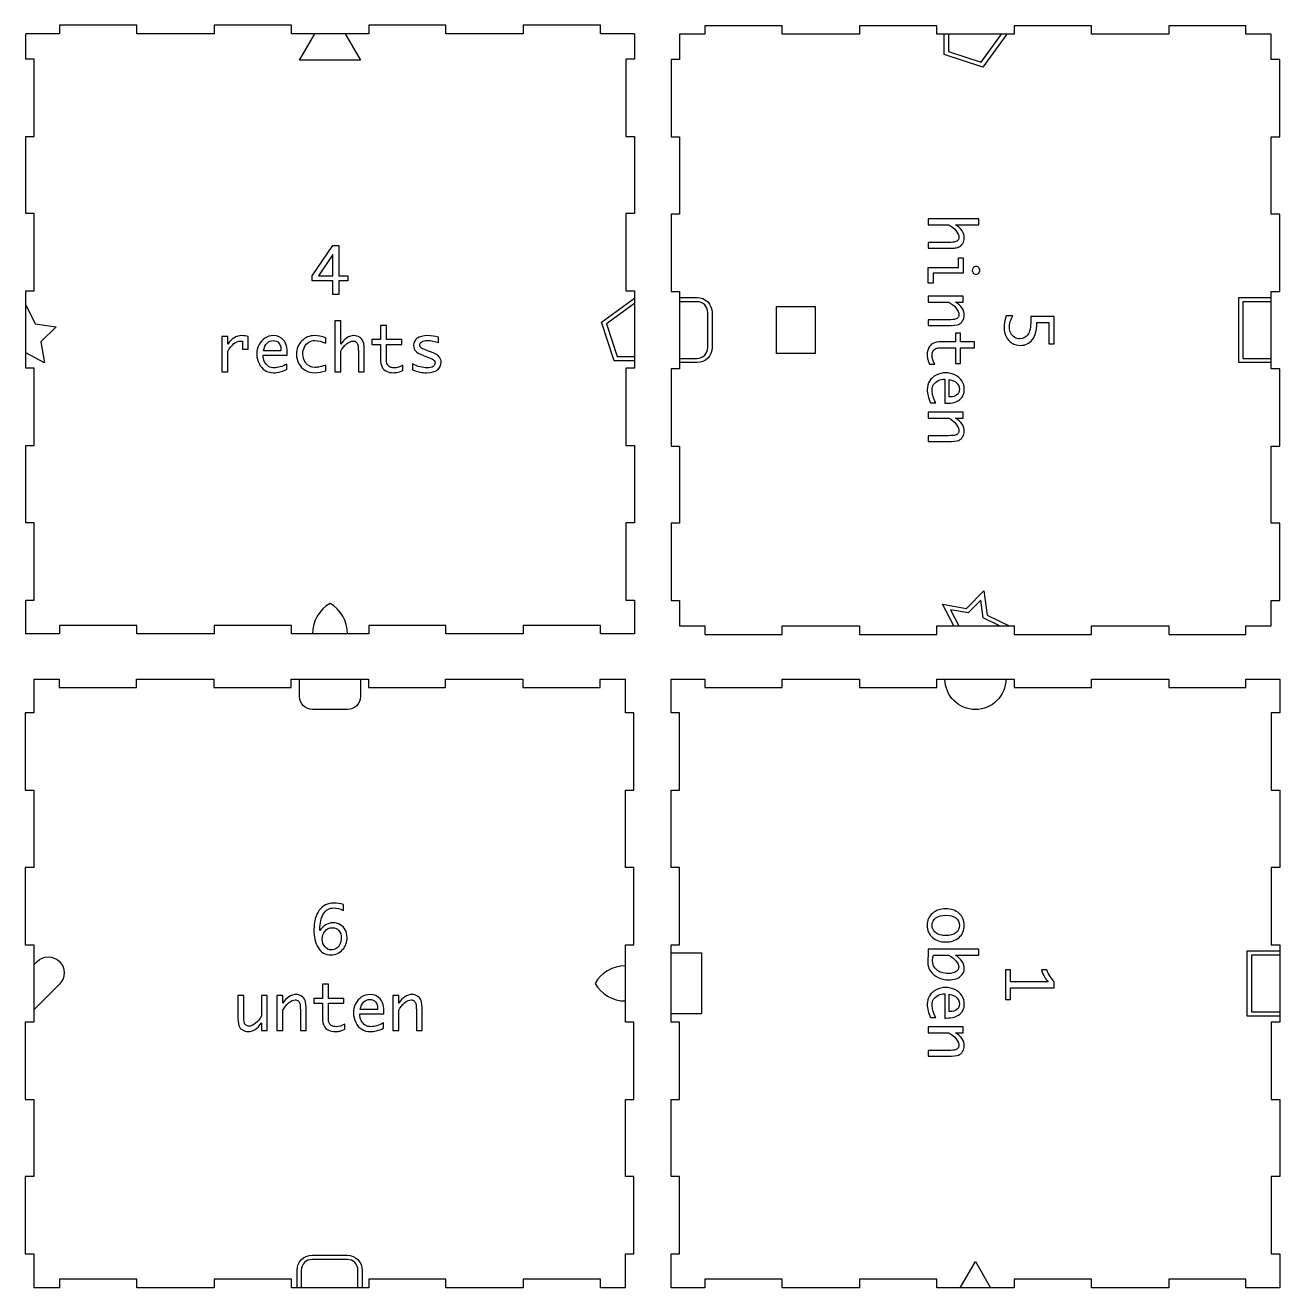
# Model space of a CAD drawing. Extents: x 1086 to 1928, y 87 to 717.
# Drawn here: x 1515.8 to 1928, y 302.1 to 716.9 of the extents above; entities that cross this region are included whole.
import ezdxf

# ---------------------------------------------------------------- set-up
doc = ezdxf.new("R2010")
doc.units = 0
doc.header["$MEASUREMENT"] = 0
doc.layers.add('EBENE_1', color=7, linetype='CONTINUOUS')

msp = doc.modelspace()

# ---------------------------------------------------------------- linework, layer by layer
at = {"layer": 'EBENE_1', "color": 5}
for points in [[(1715.95, 714.11), (1704.85, 714.11), (1704.85, 716.9), (1679.45, 716.9), (1679.45, 714.11), (1654.05, 714.11), (1654.05, 716.9), (1628.65, 716.9), (1628.65, 714.11), (1603.25, 714.11), (1603.25, 716.9), (1577.85, 716.9), (1577.85, 714.11), (1552.45, 714.11), (1552.45, 716.9), (1527.05, 716.9), (1527.05, 714.11), (1515.95, 714.11)], [(1515.95, 516.9), (1515.95, 528), (1518.74, 528), (1518.74, 553.4), (1515.95, 553.4), (1515.95, 578.8), (1518.74, 578.8), (1518.74, 604.2), (1515.95, 604.2), (1515.95, 629.6), (1518.74, 629.6), (1518.74, 655), (1515.95, 655), (1515.95, 680.4), (1518.74, 680.4), (1518.74, 705.8), (1515.95, 705.8), (1515.95, 714.11)], [(1715.95, 714.11), (1715.95, 705.8), (1713.16, 705.8), (1713.16, 680.4), (1715.95, 680.4), (1715.95, 655), (1713.16, 655), (1713.16, 629.6), (1715.95, 629.6), (1715.95, 604.2), (1713.16, 604.2), (1713.16, 578.8), (1715.95, 578.8), (1715.95, 553.4), (1713.16, 553.4), (1713.16, 528), (1715.95, 528), (1715.95, 516.9)], [(1730.79, 713.95), (1730.79, 705.64), (1728, 705.64), (1728, 680.24), (1730.79, 680.24), (1730.79, 654.84), (1728, 654.84), (1728, 629.44), (1730.79, 629.44), (1730.79, 604.04), (1728, 604.04), (1728, 578.64), (1730.79, 578.64), (1730.79, 553.24), (1728, 553.24), (1728, 527.84), (1730.79, 527.84), (1730.79, 519.54)], [(1925.2, 713.95), (1916.9, 713.95), (1916.9, 716.74), (1891.5, 716.74), (1891.5, 713.95), (1866.1, 713.95), (1866.1, 716.74), (1840.7, 716.74), (1840.7, 713.95), (1815.3, 713.95), (1815.3, 716.74), (1789.9, 716.74), (1789.9, 713.95), (1764.5, 713.95), (1764.5, 716.74), (1739.1, 716.74), (1739.1, 713.95), (1730.79, 713.95)], [(1925.2, 519.54), (1925.2, 527.84), (1928, 527.84), (1928, 553.24), (1925.2, 553.24), (1925.2, 578.64), (1928, 578.64), (1928, 604.04), (1925.2, 604.04), (1925.2, 629.44), (1928, 629.44), (1928, 654.84), (1925.2, 654.84), (1925.2, 680.24), (1928, 680.24), (1928, 705.64), (1925.2, 705.64), (1925.2, 713.95)], [(1762.7, 608.99), (1762.7, 624.49), (1775.4, 624.49), (1775.4, 608.99), (1762.7, 608.99)], [(1715.95, 516.9), (1704.85, 516.9), (1704.85, 519.7), (1679.45, 519.7), (1679.45, 516.9), (1654.05, 516.9), (1654.05, 519.7), (1628.65, 519.7), (1628.65, 516.9), (1603.25, 516.9), (1603.25, 519.7), (1577.85, 519.7), (1577.85, 516.9), (1552.45, 516.9), (1552.45, 519.7), (1527.05, 519.7), (1527.05, 516.9), (1515.95, 516.9)], [(1730.79, 519.54), (1739.1, 519.54), (1739.1, 516.74), (1764.5, 516.74), (1764.5, 519.54), (1789.9, 519.54), (1789.9, 516.74), (1815.3, 516.74), (1815.3, 519.54), (1840.7, 519.54), (1840.7, 516.74), (1866.1, 516.74), (1866.1, 519.54), (1891.5, 519.54), (1891.5, 516.74), (1916.9, 516.74), (1916.9, 519.54), (1925.2, 519.54)], [(1518.6, 502.06), (1518.6, 490.96), (1515.81, 490.96), (1515.81, 465.56), (1518.6, 465.56), (1518.6, 440.16), (1515.81, 440.16), (1515.81, 414.76), (1518.6, 414.76), (1518.6, 389.36), (1515.81, 389.36), (1515.81, 363.96), (1518.6, 363.96), (1518.6, 338.56), (1515.81, 338.56), (1515.81, 313.16), (1518.6, 313.16), (1518.6, 302.06)], [(1518.61, 502.06), (1526.94, 502.06), (1526.94, 499.26), (1552.34, 499.26), (1552.34, 502.06), (1577.74, 502.06), (1577.74, 499.26), (1603.14, 499.26), (1603.14, 502.06), (1628.54, 502.06), (1628.54, 499.26), (1653.94, 499.26), (1653.94, 502.06), (1679.34, 502.06), (1679.34, 499.26), (1704.74, 499.26), (1704.74, 502.06), (1713.02, 502.06)], [(1713.02, 302.06), (1713.02, 313.16), (1715.81, 313.16), (1715.81, 338.56), (1713.02, 338.56), (1713.02, 363.96), (1715.81, 363.96), (1715.81, 389.36), (1713.02, 389.36), (1713.02, 414.76), (1715.81, 414.76), (1715.81, 440.16), (1713.02, 440.16), (1713.02, 465.56), (1715.81, 465.56), (1715.81, 490.96), (1713.02, 490.96), (1713.02, 502.06)], [(1728, 302.06), (1728, 313.16), (1730.79, 313.16), (1730.79, 338.56), (1728, 338.56), (1728, 363.96), (1730.79, 363.96), (1730.79, 389.36), (1728, 389.36), (1728, 414.76), (1730.79, 414.76), (1730.79, 440.16), (1728, 440.16), (1728, 465.56), (1730.79, 465.56), (1730.79, 490.96), (1728, 490.96), (1728, 502.06)], [(1728, 502.04), (1739.1, 502.04), (1739.1, 499.25), (1764.5, 499.25), (1764.5, 502.04), (1789.9, 502.04), (1789.9, 499.25), (1815.3, 499.25), (1815.3, 502.04), (1840.7, 502.04), (1840.7, 499.25), (1866.1, 499.25), (1866.1, 502.04), (1891.5, 502.04), (1891.5, 499.25), (1916.9, 499.25), (1916.9, 502.04), (1928, 502.04)], [(1928, 502.06), (1928, 490.96), (1925.2, 490.96), (1925.2, 465.56), (1928, 465.56), (1928, 440.16), (1925.2, 440.16), (1925.2, 414.76), (1928, 414.76), (1928, 389.36), (1925.2, 389.36), (1925.2, 363.96), (1928, 363.96), (1928, 338.56), (1925.2, 338.56), (1925.2, 313.16), (1928, 313.16), (1928, 302.06)], [(1713.02, 302.06), (1704.85, 302.06), (1704.85, 304.85), (1679.45, 304.85), (1679.45, 302.06), (1654.05, 302.06), (1654.05, 304.85), (1628.65, 304.85), (1628.65, 302.06), (1603.25, 302.06), (1603.25, 304.85), (1577.85, 304.85), (1577.85, 302.06), (1552.45, 302.06), (1552.45, 304.85), (1527.05, 304.85), (1527.05, 302.06), (1518.6, 302.06)], [(1928, 302.06), (1916.9, 302.06), (1916.9, 304.85), (1891.5, 304.85), (1891.5, 302.06), (1866.1, 302.06), (1866.1, 304.85), (1840.7, 304.85), (1840.7, 302.06), (1815.3, 302.06), (1815.3, 304.85), (1789.9, 304.85), (1789.9, 302.06), (1764.5, 302.06), (1764.5, 304.85), (1739.1, 304.85), (1739.1, 302.06), (1728, 302.06)]]:
    msp.add_lwpolyline(points, dxfattribs=at)
at = {"layer": 'EBENE_1', "color": 1}
for points in [[(1620.95, 714.11), (1625.95, 705.45), (1605.95, 705.45), (1610.95, 714.11)], [(1838.3, 713.95), (1830.43, 703.12), (1817.7, 707.26), (1817.7, 713.95)], [(1819.11, 713.95), (1819.11, 708.28), (1829.89, 704.78), (1836.55, 713.95)], [(1715.95, 606.6), (1709.26, 606.6), (1705.12, 619.33), (1715.95, 627.2)], [(1925.2, 606.04), (1914.5, 606.04), (1914.5, 627.45), (1925.2, 627.45)], [(1515.95, 625.02), (1519.04, 618.75), (1525.95, 617.75), (1520.95, 612.88), (1522.13, 605.99), (1515.95, 609.24)], [(1715.95, 625.46), (1706.78, 618.79), (1710.28, 608.01), (1715.95, 608.01)], [(1925.2, 626.04), (1915.91, 626.04), (1915.91, 607.45), (1925.2, 607.45)], [(1820.94, 519.54), (1817.2, 526.65), (1825.12, 525.3), (1830.73, 531.05), (1831.89, 523.1), (1839.1, 519.54)], [(1835.91, 519.54), (1830.6, 522.16), (1829.75, 528.02), (1825.61, 523.78), (1819.78, 524.78), (1822.53, 519.54)], [(1728, 412.06), (1738, 412.06), (1738, 392.06), (1728, 392.06)], [(1928, 391.35), (1917.29, 391.35), (1917.29, 412.76), (1928, 412.76)], [(1928, 411.35), (1918.7, 411.35), (1918.7, 392.76), (1928, 392.76)], [(1823, 302.06), (1828, 310.72), (1833, 302.06)]]:
    msp.add_lwpolyline(points, dxfattribs=at)
at = {"layer": 'EBENE_1', "color": 3}
for points in [[(1616.92, 628.44), (1616.92, 632.93), (1610.09, 632.93), (1610.09, 634.53), (1616.92, 644.49), (1618.84, 644.49), (1618.84, 634.53), (1621.8, 634.53), (1621.8, 632.93), (1618.84, 632.93), (1618.84, 628.44), (1616.92, 628.44)], [(1616.92, 634.53), (1616.92, 641.57), (1612.14, 634.53), (1616.92, 634.53)], [(1812.49, 637.31), (1822.43, 637.31), (1822.43, 640.52), (1824.03, 640.52), (1824.03, 635.39), (1814.09, 635.39), (1814.09, 632.17), (1812.49, 632.17), (1812.49, 637.31)]]:
    msp.add_lwpolyline(points, dxfattribs=at)
for points, knots in [([(1812.49, 653.25), (1812.49, 653.25), (1829.17, 653.25), (1829.17, 653.25), (1829.17, 653.25), (1829.17, 651.33), (1829.17, 651.33), (1829.17, 651.33), (1821.51, 651.33), (1821.51, 651.33), (1822.4, 650.77), (1823.09, 650.11), (1823.6, 649.33), (1824.1, 648.55), (1824.35, 647.77), (1824.35, 647), (1824.35, 646.34), (1824.19, 645.74), (1823.85, 645.2), (1823.52, 644.66), (1823.11, 644.28), (1822.64, 644.07), (1822.27, 643.9), (1821.88, 643.78), (1821.47, 643.72), (1821.06, 643.66), (1820.22, 643.63), (1818.94, 643.63), (1818.94, 643.63), (1812.49, 643.63), (1812.49, 643.63), (1812.49, 643.63), (1812.49, 645.55), (1812.49, 645.55), (1812.49, 645.55), (1819.17, 645.55), (1819.17, 645.55), (1820.28, 645.55), (1821.02, 645.6), (1821.37, 645.71), (1821.73, 645.82), (1822.02, 646.01), (1822.24, 646.3), (1822.47, 646.58), (1822.59, 646.9), (1822.59, 647.23), (1822.59, 647.91), (1822.26, 648.63), (1821.62, 649.41), (1820.98, 650.18), (1820.18, 650.82), (1819.22, 651.33), (1819.22, 651.33), (1812.49, 651.33), (1812.49, 651.33), (1812.49, 651.33), (1812.49, 653.25), (1812.49, 653.25)], [0, 0, 0, 0, 1, 1, 1, 2, 2, 2, 3, 3, 3, 4, 4, 4, 5, 5, 5, 6, 6, 6, 7, 7, 7, 8, 8, 8, 9, 9, 9, 10, 10, 10, 11, 11, 11, 12, 12, 12, 13, 13, 13, 14, 14, 14, 15, 15, 15, 16, 16, 16, 17, 17, 17, 18, 18, 18, 19, 19, 19, 19]), ([(1828.2, 637.62), (1828.63, 637.62), (1828.96, 637.47), (1829.17, 637.18), (1829.38, 636.88), (1829.49, 636.61), (1829.49, 636.34), (1829.49, 636.08), (1829.38, 635.8), (1829.17, 635.5), (1828.96, 635.21), (1828.63, 635.06), (1828.2, 635.06), (1827.78, 635.06), (1827.46, 635.21), (1827.24, 635.5), (1827.03, 635.8), (1826.93, 636.08), (1826.93, 636.34), (1826.93, 636.61), (1827.03, 636.88), (1827.24, 637.18), (1827.46, 637.47), (1827.78, 637.62), (1828.2, 637.62)], [0, 0, 0, 0, 1, 1, 1, 2, 2, 2, 3, 3, 3, 4, 4, 4, 5, 5, 5, 6, 6, 6, 7, 7, 7, 8, 8, 8, 8]), ([(1812.49, 627.84), (1812.49, 627.84), (1824.03, 627.84), (1824.03, 627.84), (1824.03, 627.84), (1824.03, 625.92), (1824.03, 625.92), (1824.03, 625.92), (1821.51, 625.92), (1821.51, 625.92), (1822.4, 625.37), (1823.09, 624.71), (1823.6, 623.93), (1824.1, 623.15), (1824.35, 622.37), (1824.35, 621.59), (1824.35, 620.91), (1824.17, 620.29), (1823.81, 619.73), (1823.45, 619.17), (1822.97, 618.78), (1822.39, 618.56), (1821.8, 618.33), (1820.65, 618.22), (1818.94, 618.22), (1818.94, 618.22), (1812.49, 618.22), (1812.49, 618.22), (1812.49, 618.22), (1812.49, 620.14), (1812.49, 620.14), (1812.49, 620.14), (1819.17, 620.14), (1819.17, 620.14), (1820.28, 620.14), (1821.02, 620.2), (1821.37, 620.3), (1821.73, 620.41), (1822.02, 620.61), (1822.24, 620.89), (1822.47, 621.18), (1822.59, 621.49), (1822.59, 621.83), (1822.59, 622.5), (1822.26, 623.23), (1821.62, 624), (1820.98, 624.78), (1820.18, 625.42), (1819.22, 625.92), (1819.22, 625.92), (1812.49, 625.92), (1812.49, 625.92), (1812.49, 625.92), (1812.49, 627.84), (1812.49, 627.84)], [0, 0, 0, 0, 1, 1, 1, 2, 2, 2, 3, 3, 3, 4, 4, 4, 5, 5, 5, 6, 6, 6, 7, 7, 7, 8, 8, 8, 9, 9, 9, 10, 10, 10, 11, 11, 11, 12, 12, 12, 13, 13, 13, 14, 14, 14, 15, 15, 15, 16, 16, 16, 17, 17, 17, 18, 18, 18, 18]), ([(1617.55, 603.04), (1617.55, 603.04), (1617.55, 619.73), (1617.55, 619.73), (1617.55, 619.73), (1619.47, 619.73), (1619.47, 619.73), (1619.47, 619.73), (1619.47, 612.07), (1619.47, 612.07), (1620.03, 612.96), (1620.69, 613.65), (1621.47, 614.16), (1622.25, 614.66), (1623.03, 614.91), (1623.8, 614.91), (1624.46, 614.91), (1625.06, 614.74), (1625.6, 614.41), (1626.14, 614.07), (1626.52, 613.67), (1626.73, 613.19), (1626.9, 612.83), (1627.02, 612.44), (1627.08, 612.03), (1627.14, 611.62), (1627.17, 610.78), (1627.17, 609.49), (1627.17, 609.49), (1627.17, 603.04), (1627.17, 603.04), (1627.17, 603.04), (1625.25, 603.04), (1625.25, 603.04), (1625.25, 603.04), (1625.25, 609.73), (1625.25, 609.73), (1625.25, 610.84), (1625.2, 611.57), (1625.09, 611.93), (1624.98, 612.28), (1624.79, 612.57), (1624.5, 612.8), (1624.22, 613.03), (1623.9, 613.14), (1623.57, 613.14), (1622.89, 613.14), (1622.17, 612.82), (1621.39, 612.18), (1620.62, 611.54), (1619.98, 610.74), (1619.47, 609.77), (1619.47, 609.77), (1619.47, 603.04), (1619.47, 603.04), (1619.47, 603.04), (1617.55, 603.04), (1617.55, 603.04)], [0, 0, 0, 0, 1, 1, 1, 2, 2, 2, 3, 3, 3, 4, 4, 4, 5, 5, 5, 6, 6, 6, 7, 7, 7, 8, 8, 8, 9, 9, 9, 10, 10, 10, 11, 11, 11, 12, 12, 12, 13, 13, 13, 14, 14, 14, 15, 15, 15, 16, 16, 16, 17, 17, 17, 18, 18, 18, 19, 19, 19, 19]), ([(1639.91, 603.51), (1639, 603.13), (1638.35, 602.91), (1637.94, 602.83), (1637.54, 602.76), (1637.14, 602.72), (1636.77, 602.72), (1635.96, 602.72), (1635.22, 602.88), (1634.55, 603.19), (1633.89, 603.5), (1633.38, 603.96), (1633.04, 604.56), (1632.7, 605.17), (1632.53, 606.11), (1632.53, 607.38), (1632.53, 607.38), (1632.53, 612.03), (1632.53, 612.03), (1632.53, 612.03), (1629.64, 612.03), (1629.64, 612.03), (1629.64, 612.03), (1629.64, 613.63), (1629.64, 613.63), (1629.64, 613.63), (1632.53, 613.63), (1632.53, 613.63), (1632.53, 613.63), (1632.53, 618.28), (1632.53, 618.28), (1632.53, 618.28), (1634.45, 618.28), (1634.45, 618.28), (1634.45, 618.28), (1634.45, 613.63), (1634.45, 613.63), (1634.45, 613.63), (1639.59, 613.63), (1639.59, 613.63), (1639.59, 613.63), (1639.59, 612.03), (1639.59, 612.03), (1639.59, 612.03), (1634.45, 612.03), (1634.45, 612.03), (1634.45, 612.03), (1634.45, 607.41), (1634.45, 607.41), (1634.45, 606.48), (1634.56, 605.82), (1634.78, 605.44), (1635, 605.06), (1635.3, 604.77), (1635.66, 604.6), (1636.03, 604.42), (1636.47, 604.33), (1636.97, 604.33), (1637.9, 604.33), (1638.88, 604.62), (1639.91, 605.2), (1639.91, 605.2), (1639.91, 603.51), (1639.91, 603.51)], [0, 0, 0, 0, 1, 1, 1, 2, 2, 2, 3, 3, 3, 4, 4, 4, 5, 5, 5, 6, 6, 6, 7, 7, 7, 8, 8, 8, 9, 9, 9, 10, 10, 10, 11, 11, 11, 12, 12, 12, 13, 13, 13, 14, 14, 14, 15, 15, 15, 16, 16, 16, 17, 17, 17, 18, 18, 18, 19, 19, 19, 20, 20, 20, 21, 21, 21, 21]), ([(1846.22, 621.15), (1846.22, 621.15), (1853.93, 621.15), (1853.93, 621.15), (1853.93, 621.15), (1853.93, 612.17), (1853.93, 612.17), (1853.93, 612.17), (1852.08, 612.17), (1852.08, 612.17), (1852.08, 612.17), (1852.08, 619.23), (1852.08, 619.23), (1852.08, 619.23), (1848.15, 619.23), (1848.15, 619.23), (1848.15, 619.23), (1848.15, 618.9), (1848.15, 618.9), (1848.15, 616.59), (1847.67, 614.81), (1846.7, 613.57), (1845.74, 612.32), (1844.44, 611.7), (1842.81, 611.7), (1841.77, 611.7), (1840.85, 611.95), (1840.03, 612.45), (1839.21, 612.95), (1838.56, 613.66), (1838.1, 614.58), (1837.63, 615.5), (1837.4, 616.47), (1837.4, 617.5), (1837.4, 618.54), (1837.65, 619.86), (1838.16, 621.47), (1838.16, 621.47), (1840.25, 621.47), (1840.25, 621.47), (1839.94, 620.89), (1839.68, 620.23), (1839.47, 619.51), (1839.27, 618.79), (1839.17, 618.12), (1839.17, 617.5), (1839.17, 616.89), (1839.32, 616.29), (1839.61, 615.71), (1839.91, 615.12), (1840.34, 614.66), (1840.91, 614.34), (1841.48, 614.02), (1842.06, 613.86), (1842.65, 613.86), (1843.64, 613.86), (1844.49, 614.3), (1845.18, 615.18), (1845.87, 616.07), (1846.22, 617.64), (1846.22, 619.9), (1846.22, 619.9), (1846.22, 621.15), (1846.22, 621.15)], [0, 0, 0, 0, 1, 1, 1, 2, 2, 2, 3, 3, 3, 4, 4, 4, 5, 5, 5, 6, 6, 6, 7, 7, 7, 8, 8, 8, 9, 9, 9, 10, 10, 10, 11, 11, 11, 12, 12, 12, 13, 13, 13, 14, 14, 14, 15, 15, 15, 16, 16, 16, 17, 17, 17, 18, 18, 18, 19, 19, 19, 20, 20, 20, 21, 21, 21, 21]), ([(1580.43, 603.04), (1580.43, 603.04), (1580.43, 614.59), (1580.43, 614.59), (1580.43, 614.59), (1582.35, 614.59), (1582.35, 614.59), (1582.35, 614.59), (1582.35, 612.07), (1582.35, 612.07), (1582.95, 613.02), (1583.64, 613.73), (1584.41, 614.2), (1585.19, 614.67), (1586.05, 614.91), (1587, 614.91), (1587.7, 614.91), (1588.39, 614.8), (1589.09, 614.59), (1589.09, 614.59), (1589.09, 610.42), (1589.09, 610.42), (1589.09, 610.42), (1587.24, 610.42), (1587.24, 610.42), (1587.24, 610.42), (1587.24, 613.06), (1587.24, 613.06), (1586.91, 613.11), (1586.66, 613.14), (1586.47, 613.14), (1585.76, 613.14), (1585.05, 612.86), (1584.37, 612.29), (1583.68, 611.73), (1583, 610.88), (1582.35, 609.75), (1582.35, 609.75), (1582.35, 603.04), (1582.35, 603.04), (1582.35, 603.04), (1580.43, 603.04), (1580.43, 603.04)], [0, 0, 0, 0, 1, 1, 1, 2, 2, 2, 3, 3, 3, 4, 4, 4, 5, 5, 5, 6, 6, 6, 7, 7, 7, 8, 8, 8, 9, 9, 9, 10, 10, 10, 11, 11, 11, 12, 12, 12, 13, 13, 13, 14, 14, 14, 14]), ([(1601.75, 603.81), (1600.21, 603.09), (1598.76, 602.72), (1597.39, 602.72), (1596.35, 602.72), (1595.42, 602.98), (1594.6, 603.5), (1593.78, 604.02), (1593.12, 604.75), (1592.63, 605.71), (1592.14, 606.67), (1591.89, 607.7), (1591.89, 608.8), (1591.89, 609.85), (1592.12, 610.86), (1592.59, 611.83), (1593.06, 612.8), (1593.72, 613.56), (1594.56, 614.1), (1595.4, 614.64), (1596.33, 614.91), (1597.37, 614.91), (1598.74, 614.91), (1599.84, 614.42), (1600.67, 613.44), (1601.5, 612.47), (1601.91, 610.96), (1601.91, 608.92), (1601.91, 608.92), (1601.91, 608.51), (1601.91, 608.51), (1601.91, 608.51), (1593.96, 608.51), (1593.96, 608.51), (1593.96, 607.71), (1594.12, 606.98), (1594.46, 606.32), (1594.79, 605.65), (1595.23, 605.15), (1595.78, 604.82), (1596.32, 604.49), (1596.94, 604.33), (1597.64, 604.33), (1598.88, 604.33), (1600.25, 604.74), (1601.75, 605.57), (1601.75, 605.57), (1601.75, 603.81), (1601.75, 603.81)], [0, 0, 0, 0, 1, 1, 1, 2, 2, 2, 3, 3, 3, 4, 4, 4, 5, 5, 5, 6, 6, 6, 7, 7, 7, 8, 8, 8, 9, 9, 9, 10, 10, 10, 11, 11, 11, 12, 12, 12, 13, 13, 13, 14, 14, 14, 15, 15, 15, 16, 16, 16, 16]), ([(1614.57, 603.38), (1613.28, 602.94), (1612.05, 602.72), (1610.89, 602.72), (1609.73, 602.72), (1608.7, 602.99), (1607.8, 603.53), (1606.9, 604.06), (1606.2, 604.78), (1605.7, 605.7), (1605.19, 606.61), (1604.94, 607.65), (1604.94, 608.81), (1604.94, 610.56), (1605.51, 612.02), (1606.65, 613.17), (1607.79, 614.33), (1609.17, 614.91), (1610.78, 614.91), (1611.97, 614.91), (1613.24, 614.69), (1614.57, 614.24), (1614.57, 614.24), (1614.57, 612.39), (1614.57, 612.39), (1613.22, 613), (1612.02, 613.31), (1610.96, 613.31), (1610.26, 613.31), (1609.59, 613.13), (1608.97, 612.79), (1608.35, 612.44), (1607.87, 611.9), (1607.54, 611.16), (1607.2, 610.42), (1607.03, 609.66), (1607.03, 608.88), (1607.03, 607.84), (1607.36, 606.85), (1608.01, 605.91), (1608.66, 604.96), (1609.68, 604.49), (1611.07, 604.49), (1611.49, 604.49), (1611.91, 604.52), (1612.31, 604.58), (1612.72, 604.64), (1613.47, 604.85), (1614.57, 605.23), (1614.57, 605.23), (1614.57, 603.38), (1614.57, 603.38)], [0, 0, 0, 0, 1, 1, 1, 2, 2, 2, 3, 3, 3, 4, 4, 4, 5, 5, 5, 6, 6, 6, 7, 7, 7, 8, 8, 8, 9, 9, 9, 10, 10, 10, 11, 11, 11, 12, 12, 12, 13, 13, 13, 14, 14, 14, 15, 15, 15, 16, 16, 16, 17, 17, 17, 17]), ([(1643.09, 603.65), (1643.09, 603.65), (1643.09, 605.69), (1643.09, 605.69), (1643.86, 605.19), (1644.68, 604.83), (1645.54, 604.63), (1646.4, 604.43), (1647.13, 604.33), (1647.73, 604.33), (1648.7, 604.33), (1649.4, 604.48), (1649.83, 604.8), (1650.26, 605.11), (1650.47, 605.5), (1650.47, 605.97), (1650.47, 606.28), (1650.37, 606.54), (1650.17, 606.77), (1649.97, 606.99), (1649.47, 607.26), (1648.68, 607.58), (1648.68, 607.58), (1648.02, 607.85), (1648.02, 607.85), (1648.02, 607.85), (1646.69, 608.38), (1646.69, 608.38), (1645.25, 608.94), (1644.35, 609.45), (1643.98, 609.93), (1643.6, 610.4), (1643.41, 610.97), (1643.41, 611.64), (1643.41, 612.59), (1643.78, 613.38), (1644.51, 613.99), (1645.25, 614.6), (1646.44, 614.91), (1648.09, 614.91), (1649.32, 614.91), (1650.49, 614.73), (1651.6, 614.37), (1651.6, 614.37), (1651.6, 612.63), (1651.6, 612.63), (1650.33, 613.08), (1649.13, 613.31), (1648.01, 613.31), (1647.2, 613.31), (1646.56, 613.16), (1646.1, 612.88), (1645.65, 612.59), (1645.42, 612.24), (1645.42, 611.81), (1645.42, 611.4), (1645.62, 611.07), (1646.02, 610.82), (1646.41, 610.57), (1647.05, 610.28), (1647.94, 609.96), (1647.94, 609.96), (1649.24, 609.48), (1649.24, 609.48), (1650.44, 609.05), (1651.27, 608.58), (1651.75, 608.07), (1652.23, 607.56), (1652.47, 606.92), (1652.47, 606.16), (1652.47, 605.16), (1652.09, 604.34), (1651.32, 603.69), (1650.55, 603.05), (1649.33, 602.72), (1647.64, 602.72), (1646.16, 602.72), (1644.65, 603.03), (1643.09, 603.65)], [0, 0, 0, 0, 1, 1, 1, 2, 2, 2, 3, 3, 3, 4, 4, 4, 5, 5, 5, 6, 6, 6, 7, 7, 7, 8, 8, 8, 9, 9, 9, 10, 10, 10, 11, 11, 11, 12, 12, 12, 13, 13, 13, 14, 14, 14, 15, 15, 15, 16, 16, 16, 17, 17, 17, 18, 18, 18, 19, 19, 19, 20, 20, 20, 21, 21, 21, 22, 22, 22, 23, 23, 23, 24, 24, 24, 25, 25, 25, 26, 26, 26, 26]), ([(1812.95, 605.49), (1812.57, 606.39), (1812.35, 607.05), (1812.28, 607.45), (1812.2, 607.86), (1812.17, 608.25), (1812.17, 608.63), (1812.17, 609.44), (1812.32, 610.17), (1812.63, 610.84), (1812.94, 611.51), (1813.4, 612.02), (1814.01, 612.36), (1814.61, 612.7), (1815.55, 612.87), (1816.82, 612.87), (1816.82, 612.87), (1821.47, 612.87), (1821.47, 612.87), (1821.47, 612.87), (1821.47, 615.75), (1821.47, 615.75), (1821.47, 615.75), (1823.07, 615.75), (1823.07, 615.75), (1823.07, 615.75), (1823.07, 612.87), (1823.07, 612.87), (1823.07, 612.87), (1827.72, 612.87), (1827.72, 612.87), (1827.72, 612.87), (1827.72, 610.95), (1827.72, 610.95), (1827.72, 610.95), (1823.07, 610.95), (1823.07, 610.95), (1823.07, 610.95), (1823.07, 605.81), (1823.07, 605.81), (1823.07, 605.81), (1821.47, 605.81), (1821.47, 605.81), (1821.47, 605.81), (1821.47, 610.95), (1821.47, 610.95), (1821.47, 610.95), (1816.85, 610.95), (1816.85, 610.95), (1815.92, 610.95), (1815.26, 610.84), (1814.88, 610.62), (1814.5, 610.39), (1814.22, 610.1), (1814.04, 609.73), (1813.86, 609.36), (1813.77, 608.93), (1813.77, 608.42), (1813.77, 607.49), (1814.06, 606.52), (1814.65, 605.49), (1814.65, 605.49), (1812.95, 605.49), (1812.95, 605.49)], [0, 0, 0, 0, 1, 1, 1, 2, 2, 2, 3, 3, 3, 4, 4, 4, 5, 5, 5, 6, 6, 6, 7, 7, 7, 8, 8, 8, 9, 9, 9, 10, 10, 10, 11, 11, 11, 12, 12, 12, 13, 13, 13, 14, 14, 14, 15, 15, 15, 16, 16, 16, 17, 17, 17, 18, 18, 18, 19, 19, 19, 20, 20, 20, 21, 21, 21, 21]), ([(1594.07, 609.95), (1594.07, 609.95), (1599.83, 609.95), (1599.83, 609.95), (1599.83, 609.95), (1599.83, 610.23), (1599.83, 610.23), (1599.83, 611.17), (1599.6, 611.92), (1599.13, 612.47), (1598.67, 613.03), (1598.06, 613.31), (1597.28, 613.31), (1596.51, 613.31), (1595.83, 613.02), (1595.26, 612.46), (1594.7, 611.89), (1594.3, 611.05), (1594.07, 609.95)], [0, 0, 0, 0, 1, 1, 1, 2, 2, 2, 3, 3, 3, 4, 4, 4, 5, 5, 5, 6, 6, 6, 6]), ([(1813.26, 592.84), (1812.53, 594.37), (1812.17, 595.83), (1812.17, 597.2), (1812.17, 598.24), (1812.43, 599.17), (1812.94, 599.99), (1813.46, 600.81), (1814.2, 601.47), (1815.16, 601.96), (1816.12, 602.45), (1817.14, 602.7), (1818.24, 602.7), (1819.29, 602.7), (1820.3, 602.46), (1821.27, 602), (1822.25, 601.53), (1823, 600.87), (1823.54, 600.03), (1824.08, 599.19), (1824.35, 598.25), (1824.35, 597.22), (1824.35, 595.85), (1823.86, 594.75), (1822.89, 593.92), (1821.91, 593.09), (1820.4, 592.67), (1818.37, 592.67), (1818.37, 592.67), (1817.95, 592.67), (1817.95, 592.67), (1817.95, 592.67), (1817.95, 600.63), (1817.95, 600.63), (1817.15, 600.63), (1816.42, 600.46), (1815.76, 600.13), (1815.1, 599.8), (1814.6, 599.36), (1814.27, 598.81), (1813.93, 598.27), (1813.77, 597.65), (1813.77, 596.95), (1813.77, 595.71), (1814.18, 594.34), (1815.01, 592.84), (1815.01, 592.84), (1813.26, 592.84), (1813.26, 592.84)], [0, 0, 0, 0, 1, 1, 1, 2, 2, 2, 3, 3, 3, 4, 4, 4, 5, 5, 5, 6, 6, 6, 7, 7, 7, 8, 8, 8, 9, 9, 9, 10, 10, 10, 11, 11, 11, 12, 12, 12, 13, 13, 13, 14, 14, 14, 15, 15, 15, 16, 16, 16, 16]), ([(1819.39, 600.52), (1819.39, 600.52), (1819.39, 594.76), (1819.39, 594.76), (1819.39, 594.76), (1819.67, 594.76), (1819.67, 594.76), (1820.61, 594.76), (1821.36, 594.99), (1821.92, 595.45), (1822.47, 595.91), (1822.75, 596.53), (1822.75, 597.3), (1822.75, 598.08), (1822.47, 598.76), (1821.9, 599.32), (1821.33, 599.89), (1820.5, 600.29), (1819.39, 600.52)], [0, 0, 0, 0, 1, 1, 1, 2, 2, 2, 3, 3, 3, 4, 4, 4, 5, 5, 5, 6, 6, 6, 6]), ([(1812.49, 589.74), (1812.49, 589.74), (1824.03, 589.74), (1824.03, 589.74), (1824.03, 589.74), (1824.03, 587.82), (1824.03, 587.82), (1824.03, 587.82), (1821.51, 587.82), (1821.51, 587.82), (1822.4, 587.26), (1823.09, 586.6), (1823.6, 585.82), (1824.1, 585.04), (1824.35, 584.26), (1824.35, 583.48), (1824.35, 582.8), (1824.17, 582.18), (1823.81, 581.62), (1823.45, 581.07), (1822.97, 580.68), (1822.39, 580.45), (1821.8, 580.23), (1820.65, 580.12), (1818.94, 580.12), (1818.94, 580.12), (1812.49, 580.12), (1812.49, 580.12), (1812.49, 580.12), (1812.49, 582.04), (1812.49, 582.04), (1812.49, 582.04), (1819.17, 582.04), (1819.17, 582.04), (1820.28, 582.04), (1821.02, 582.09), (1821.37, 582.2), (1821.73, 582.3), (1822.02, 582.5), (1822.24, 582.79), (1822.47, 583.07), (1822.59, 583.39), (1822.59, 583.72), (1822.59, 584.4), (1822.26, 585.12), (1821.62, 585.9), (1820.98, 586.67), (1820.18, 587.31), (1819.22, 587.82), (1819.22, 587.82), (1812.49, 587.82), (1812.49, 587.82), (1812.49, 587.82), (1812.49, 589.74), (1812.49, 589.74)], [0, 0, 0, 0, 1, 1, 1, 2, 2, 2, 3, 3, 3, 4, 4, 4, 5, 5, 5, 6, 6, 6, 7, 7, 7, 8, 8, 8, 9, 9, 9, 10, 10, 10, 11, 11, 11, 12, 12, 12, 13, 13, 13, 14, 14, 14, 15, 15, 15, 16, 16, 16, 17, 17, 17, 18, 18, 18, 18]), ([(1612.62, 419.47), (1613.12, 420.21), (1613.73, 420.81), (1614.46, 421.27), (1615.2, 421.74), (1616.01, 421.97), (1616.89, 421.97), (1617.72, 421.97), (1618.51, 421.77), (1619.26, 421.36), (1620.01, 420.96), (1620.58, 420.39), (1620.97, 419.66), (1621.36, 418.94), (1621.56, 418.09), (1621.56, 417.12), (1621.56, 415.6), (1621.07, 414.28), (1620.1, 413.15), (1619.12, 412.02), (1617.84, 411.46), (1616.25, 411.46), (1614.37, 411.46), (1612.97, 412.24), (1612.05, 413.81), (1611.12, 415.38), (1610.66, 417.37), (1610.66, 419.79), (1610.66, 422.46), (1611.24, 424.58), (1612.42, 426.13), (1613.6, 427.69), (1615.2, 428.46), (1617.21, 428.46), (1618.29, 428.46), (1619.34, 428.3), (1620.36, 427.99), (1620.36, 427.99), (1620.36, 426.04), (1620.36, 426.04), (1619.22, 426.59), (1618.14, 426.86), (1617.13, 426.86), (1615.69, 426.86), (1614.58, 426.2), (1613.8, 424.89), (1613.01, 423.57), (1612.62, 421.9), (1612.62, 419.88), (1612.62, 419.88), (1612.62, 419.47), (1612.62, 419.47)], [0, 0, 0, 0, 1, 1, 1, 2, 2, 2, 3, 3, 3, 4, 4, 4, 5, 5, 5, 6, 6, 6, 7, 7, 7, 8, 8, 8, 9, 9, 9, 10, 10, 10, 11, 11, 11, 12, 12, 12, 13, 13, 13, 14, 14, 14, 15, 15, 15, 16, 16, 16, 17, 17, 17, 17]), ([(1812.17, 421.11), (1812.17, 422.76), (1812.74, 424.08), (1813.9, 425.08), (1815.05, 426.07), (1816.51, 426.56), (1818.26, 426.56), (1820.02, 426.56), (1821.48, 426.07), (1822.63, 425.08), (1823.78, 424.08), (1824.35, 422.76), (1824.35, 421.11), (1824.35, 419.47), (1823.78, 418.15), (1822.63, 417.16), (1821.48, 416.16), (1820.02, 415.67), (1818.26, 415.67), (1816.51, 415.67), (1815.05, 416.16), (1813.9, 417.16), (1812.74, 418.15), (1812.17, 419.47), (1812.17, 421.11)], [0, 0, 0, 0, 1, 1, 1, 2, 2, 2, 3, 3, 3, 4, 4, 4, 5, 5, 5, 6, 6, 6, 7, 7, 7, 8, 8, 8, 8]), ([(1813.77, 421.11), (1813.77, 420.09), (1814.17, 419.27), (1814.97, 418.66), (1815.77, 418.06), (1816.87, 417.76), (1818.26, 417.76), (1819.66, 417.76), (1820.75, 418.06), (1821.55, 418.66), (1822.35, 419.27), (1822.75, 420.09), (1822.75, 421.11), (1822.75, 422.14), (1822.35, 422.96), (1821.55, 423.57), (1820.75, 424.17), (1819.66, 424.47), (1818.26, 424.47), (1816.87, 424.47), (1815.77, 424.17), (1814.97, 423.57), (1814.17, 422.96), (1813.77, 422.14), (1813.77, 421.11)], [0, 0, 0, 0, 1, 1, 1, 2, 2, 2, 3, 3, 3, 4, 4, 4, 5, 5, 5, 6, 6, 6, 7, 7, 7, 8, 8, 8, 8]), ([(1616.39, 413.06), (1616.91, 413.06), (1617.43, 413.22), (1617.95, 413.52), (1618.48, 413.83), (1618.89, 414.3), (1619.19, 414.94), (1619.49, 415.58), (1619.64, 416.27), (1619.64, 417.02), (1619.64, 418), (1619.38, 418.8), (1618.88, 419.43), (1618.37, 420.06), (1617.65, 420.37), (1616.71, 420.37), (1615.74, 420.37), (1614.94, 420.01), (1614.32, 419.28), (1613.7, 418.55), (1613.38, 417.67), (1613.38, 416.63), (1613.38, 415.58), (1613.69, 414.73), (1614.3, 414.06), (1614.91, 413.4), (1615.61, 413.06), (1616.39, 413.06)], [0, 0, 0, 0, 1, 1, 1, 2, 2, 2, 3, 3, 3, 4, 4, 4, 5, 5, 5, 6, 6, 6, 7, 7, 7, 8, 8, 8, 9, 9, 9, 9]), ([(1821.44, 411.38), (1822.4, 410.79), (1823.13, 410.08), (1823.62, 409.26), (1824.11, 408.44), (1824.35, 407.69), (1824.35, 407), (1824.35, 406.03), (1823.94, 405.16), (1823.1, 404.39), (1822.27, 403.62), (1821, 403.24), (1819.31, 403.24), (1817.97, 403.24), (1816.78, 403.49), (1815.73, 404.01), (1814.68, 404.52), (1813.85, 405.2), (1813.24, 406.06), (1812.63, 406.91), (1812.32, 407.97), (1812.32, 409.23), (1812.32, 409.59), (1812.36, 410.14), (1812.44, 410.88), (1812.45, 410.99), (1812.47, 411.16), (1812.49, 411.38), (1812.49, 411.38), (1812.49, 413.3), (1812.49, 413.3), (1812.49, 413.3), (1829.17, 413.3), (1829.17, 413.3), (1829.17, 413.3), (1829.17, 411.38), (1829.17, 411.38), (1829.17, 411.38), (1821.44, 411.38), (1821.44, 411.38)], [0, 0, 0, 0, 1, 1, 1, 2, 2, 2, 3, 3, 3, 4, 4, 4, 5, 5, 5, 6, 6, 6, 7, 7, 7, 8, 8, 8, 9, 9, 9, 10, 10, 10, 11, 11, 11, 12, 12, 12, 13, 13, 13, 13]), ([(1819.15, 411.38), (1819.15, 411.38), (1814.19, 411.38), (1814.19, 411.38), (1814.01, 410.68), (1813.92, 410.04), (1813.92, 409.46), (1813.92, 408.29), (1814.38, 407.31), (1815.29, 406.52), (1816.21, 405.72), (1817.46, 405.32), (1819.05, 405.32), (1820.2, 405.32), (1821.06, 405.54), (1821.64, 405.97), (1822.22, 406.41), (1822.51, 406.9), (1822.51, 407.45), (1822.51, 408.05), (1822.21, 408.71), (1821.6, 409.43), (1820.99, 410.15), (1820.18, 410.8), (1819.15, 411.38)], [0, 0, 0, 0, 1, 1, 1, 2, 2, 2, 3, 3, 3, 4, 4, 4, 5, 5, 5, 6, 6, 6, 7, 7, 7, 8, 8, 8, 8]), ([(1839.49, 402.54), (1839.49, 402.54), (1851.86, 402.54), (1851.86, 402.54), (1851.4, 403.12), (1851.01, 403.68), (1850.69, 404.22), (1850.37, 404.77), (1850.04, 405.51), (1849.7, 406.47), (1849.7, 406.47), (1851.44, 406.47), (1851.44, 406.47), (1852.08, 404.96), (1852.91, 403.65), (1853.93, 402.54), (1853.93, 402.54), (1853.93, 400.62), (1853.93, 400.62), (1853.93, 400.62), (1839.49, 400.62), (1839.49, 400.62), (1839.49, 400.62), (1839.49, 396.76), (1839.49, 396.76), (1839.49, 396.76), (1837.89, 396.76), (1837.89, 396.76), (1837.89, 396.76), (1837.89, 406.47), (1837.89, 406.47), (1837.89, 406.47), (1839.49, 406.47), (1839.49, 406.47), (1839.49, 406.47), (1839.49, 402.54), (1839.49, 402.54)], [0, 0, 0, 0, 1, 1, 1, 2, 2, 2, 3, 3, 3, 4, 4, 4, 5, 5, 5, 6, 6, 6, 7, 7, 7, 8, 8, 8, 9, 9, 9, 10, 10, 10, 11, 11, 11, 12, 12, 12, 12]), ([(1598.5, 386.55), (1598.5, 386.55), (1598.5, 398.09), (1598.5, 398.09), (1598.5, 398.09), (1600.42, 398.09), (1600.42, 398.09), (1600.42, 398.09), (1600.42, 395.57), (1600.42, 395.57), (1600.97, 396.46), (1601.64, 397.15), (1602.42, 397.66), (1603.2, 398.16), (1603.98, 398.41), (1604.75, 398.41), (1605.44, 398.41), (1606.06, 398.23), (1606.61, 397.87), (1607.17, 397.51), (1607.56, 397.03), (1607.79, 396.45), (1608.01, 395.86), (1608.12, 394.71), (1608.12, 393), (1608.12, 393), (1608.12, 386.55), (1608.12, 386.55), (1608.12, 386.55), (1606.2, 386.55), (1606.2, 386.55), (1606.2, 386.55), (1606.2, 393.23), (1606.2, 393.23), (1606.2, 394.34), (1606.15, 395.08), (1606.04, 395.43), (1605.93, 395.78), (1605.74, 396.08), (1605.45, 396.3), (1605.17, 396.53), (1604.85, 396.64), (1604.52, 396.64), (1603.84, 396.64), (1603.12, 396.32), (1602.34, 395.68), (1601.57, 395.04), (1600.93, 394.24), (1600.42, 393.28), (1600.42, 393.28), (1600.42, 386.55), (1600.42, 386.55), (1600.42, 386.55), (1598.5, 386.55), (1598.5, 386.55)], [0, 0, 0, 0, 1, 1, 1, 2, 2, 2, 3, 3, 3, 4, 4, 4, 5, 5, 5, 6, 6, 6, 7, 7, 7, 8, 8, 8, 9, 9, 9, 10, 10, 10, 11, 11, 11, 12, 12, 12, 13, 13, 13, 14, 14, 14, 15, 15, 15, 16, 16, 16, 17, 17, 17, 18, 18, 18, 18]), ([(1620.86, 387.01), (1619.95, 386.63), (1619.3, 386.41), (1618.89, 386.33), (1618.49, 386.26), (1618.09, 386.23), (1617.71, 386.23), (1616.91, 386.23), (1616.17, 386.38), (1615.5, 386.69), (1614.83, 387), (1614.33, 387.46), (1613.99, 388.07), (1613.65, 388.67), (1613.48, 389.61), (1613.48, 390.88), (1613.48, 390.88), (1613.48, 395.53), (1613.48, 395.53), (1613.48, 395.53), (1610.59, 395.53), (1610.59, 395.53), (1610.59, 395.53), (1610.59, 397.13), (1610.59, 397.13), (1610.59, 397.13), (1613.48, 397.13), (1613.48, 397.13), (1613.48, 397.13), (1613.48, 401.78), (1613.48, 401.78), (1613.48, 401.78), (1615.4, 401.78), (1615.4, 401.78), (1615.4, 401.78), (1615.4, 397.13), (1615.4, 397.13), (1615.4, 397.13), (1620.54, 397.13), (1620.54, 397.13), (1620.54, 397.13), (1620.54, 395.53), (1620.54, 395.53), (1620.54, 395.53), (1615.4, 395.53), (1615.4, 395.53), (1615.4, 395.53), (1615.4, 390.91), (1615.4, 390.91), (1615.4, 389.98), (1615.51, 389.32), (1615.73, 388.94), (1615.95, 388.56), (1616.25, 388.28), (1616.61, 388.1), (1616.98, 387.92), (1617.42, 387.83), (1617.92, 387.83), (1618.85, 387.83), (1619.83, 388.12), (1620.86, 388.71), (1620.86, 388.71), (1620.86, 387.01), (1620.86, 387.01)], [0, 0, 0, 0, 1, 1, 1, 2, 2, 2, 3, 3, 3, 4, 4, 4, 5, 5, 5, 6, 6, 6, 7, 7, 7, 8, 8, 8, 9, 9, 9, 10, 10, 10, 11, 11, 11, 12, 12, 12, 13, 13, 13, 14, 14, 14, 15, 15, 15, 16, 16, 16, 17, 17, 17, 18, 18, 18, 19, 19, 19, 20, 20, 20, 21, 21, 21, 21]), ([(1633.51, 387.32), (1631.97, 386.59), (1630.52, 386.23), (1629.15, 386.23), (1628.11, 386.23), (1627.17, 386.48), (1626.36, 387), (1625.53, 387.52), (1624.88, 388.26), (1624.39, 389.22), (1623.89, 390.18), (1623.65, 391.2), (1623.65, 392.3), (1623.65, 393.35), (1623.88, 394.36), (1624.35, 395.33), (1624.82, 396.31), (1625.47, 397.06), (1626.31, 397.6), (1627.15, 398.14), (1628.09, 398.41), (1629.12, 398.41), (1630.5, 398.41), (1631.6, 397.92), (1632.43, 396.95), (1633.26, 395.97), (1633.67, 394.46), (1633.67, 392.43), (1633.67, 392.43), (1633.67, 392.01), (1633.67, 392.01), (1633.67, 392.01), (1625.71, 392.01), (1625.71, 392.01), (1625.71, 391.21), (1625.88, 390.48), (1626.22, 389.82), (1626.55, 389.15), (1626.99, 388.66), (1627.53, 388.33), (1628.08, 387.99), (1628.7, 387.83), (1629.39, 387.83), (1630.63, 387.83), (1632, 388.24), (1633.51, 389.07), (1633.51, 389.07), (1633.51, 387.32), (1633.51, 387.32)], [0, 0, 0, 0, 1, 1, 1, 2, 2, 2, 3, 3, 3, 4, 4, 4, 5, 5, 5, 6, 6, 6, 7, 7, 7, 8, 8, 8, 9, 9, 9, 10, 10, 10, 11, 11, 11, 12, 12, 12, 13, 13, 13, 14, 14, 14, 15, 15, 15, 16, 16, 16, 16]), ([(1636.61, 386.55), (1636.61, 386.55), (1636.61, 398.09), (1636.61, 398.09), (1636.61, 398.09), (1638.53, 398.09), (1638.53, 398.09), (1638.53, 398.09), (1638.53, 395.57), (1638.53, 395.57), (1639.08, 396.46), (1639.75, 397.15), (1640.52, 397.66), (1641.3, 398.16), (1642.08, 398.41), (1642.86, 398.41), (1643.54, 398.41), (1644.16, 398.23), (1644.72, 397.87), (1645.28, 397.51), (1645.67, 397.03), (1645.89, 396.45), (1646.12, 395.86), (1646.23, 394.71), (1646.23, 393), (1646.23, 393), (1646.23, 386.55), (1646.23, 386.55), (1646.23, 386.55), (1644.31, 386.55), (1644.31, 386.55), (1644.31, 386.55), (1644.31, 393.23), (1644.31, 393.23), (1644.31, 394.34), (1644.25, 395.08), (1644.15, 395.43), (1644.04, 395.78), (1643.84, 396.08), (1643.56, 396.3), (1643.27, 396.53), (1642.96, 396.64), (1642.62, 396.64), (1641.95, 396.64), (1641.22, 396.32), (1640.45, 395.68), (1639.67, 395.04), (1639.03, 394.24), (1638.53, 393.28), (1638.53, 393.28), (1638.53, 386.55), (1638.53, 386.55), (1638.53, 386.55), (1636.61, 386.55), (1636.61, 386.55)], [0, 0, 0, 0, 1, 1, 1, 2, 2, 2, 3, 3, 3, 4, 4, 4, 5, 5, 5, 6, 6, 6, 7, 7, 7, 8, 8, 8, 9, 9, 9, 10, 10, 10, 11, 11, 11, 12, 12, 12, 13, 13, 13, 14, 14, 14, 15, 15, 15, 16, 16, 16, 17, 17, 17, 18, 18, 18, 18]), ([(1813.26, 390.85), (1812.53, 392.39), (1812.17, 393.84), (1812.17, 395.22), (1812.17, 396.26), (1812.43, 397.19), (1812.94, 398.01), (1813.46, 398.83), (1814.2, 399.48), (1815.16, 399.97), (1816.12, 400.47), (1817.14, 400.71), (1818.24, 400.71), (1819.29, 400.71), (1820.3, 400.48), (1821.27, 400.01), (1822.25, 399.54), (1823, 398.89), (1823.54, 398.05), (1824.08, 397.21), (1824.35, 396.27), (1824.35, 395.24), (1824.35, 393.86), (1823.86, 392.76), (1822.89, 391.93), (1821.91, 391.1), (1820.4, 390.69), (1818.37, 390.69), (1818.37, 390.69), (1817.95, 390.69), (1817.95, 390.69), (1817.95, 390.69), (1817.95, 398.65), (1817.95, 398.65), (1817.15, 398.65), (1816.42, 398.48), (1815.76, 398.15), (1815.1, 397.81), (1814.6, 397.37), (1814.27, 396.83), (1813.93, 396.28), (1813.77, 395.66), (1813.77, 394.97), (1813.77, 393.73), (1814.18, 392.36), (1815.01, 390.85), (1815.01, 390.85), (1813.26, 390.85), (1813.26, 390.85)], [0, 0, 0, 0, 1, 1, 1, 2, 2, 2, 3, 3, 3, 4, 4, 4, 5, 5, 5, 6, 6, 6, 7, 7, 7, 8, 8, 8, 9, 9, 9, 10, 10, 10, 11, 11, 11, 12, 12, 12, 13, 13, 13, 14, 14, 14, 15, 15, 15, 16, 16, 16, 16]), ([(1819.39, 398.53), (1819.39, 398.53), (1819.39, 392.78), (1819.39, 392.78), (1819.39, 392.78), (1819.67, 392.78), (1819.67, 392.78), (1820.61, 392.78), (1821.36, 393.01), (1821.92, 393.47), (1822.47, 393.93), (1822.75, 394.55), (1822.75, 395.32), (1822.75, 396.1), (1822.47, 396.77), (1821.9, 397.34), (1821.33, 397.91), (1820.5, 398.31), (1819.39, 398.53)], [0, 0, 0, 0, 1, 1, 1, 2, 2, 2, 3, 3, 3, 4, 4, 4, 5, 5, 5, 6, 6, 6, 6]), ([(1595.3, 398.09), (1595.3, 398.09), (1595.3, 386.55), (1595.3, 386.55), (1595.3, 386.55), (1593.38, 386.55), (1593.38, 386.55), (1593.38, 386.55), (1593.38, 389.08), (1593.38, 389.08), (1592.75, 388.13), (1592.07, 387.41), (1591.31, 386.94), (1590.55, 386.46), (1589.79, 386.23), (1589.03, 386.23), (1588.36, 386.23), (1587.74, 386.41), (1587.18, 386.77), (1586.62, 387.13), (1586.23, 387.61), (1586.01, 388.2), (1585.79, 388.78), (1585.68, 389.93), (1585.68, 391.64), (1585.68, 391.64), (1585.68, 398.09), (1585.68, 398.09), (1585.68, 398.09), (1587.6, 398.09), (1587.6, 398.09), (1587.6, 398.09), (1587.6, 391.4), (1587.6, 391.4), (1587.6, 390.3), (1587.65, 389.56), (1587.76, 389.21), (1587.86, 388.85), (1588.06, 388.56), (1588.35, 388.33), (1588.63, 388.11), (1588.94, 387.99), (1589.27, 387.99), (1589.95, 387.99), (1590.67, 388.31), (1591.45, 388.95), (1592.22, 389.59), (1592.86, 390.39), (1593.38, 391.36), (1593.38, 391.36), (1593.38, 398.09), (1593.38, 398.09), (1593.38, 398.09), (1595.3, 398.09), (1595.3, 398.09)], [0, 0, 0, 0, 1, 1, 1, 2, 2, 2, 3, 3, 3, 4, 4, 4, 5, 5, 5, 6, 6, 6, 7, 7, 7, 8, 8, 8, 9, 9, 9, 10, 10, 10, 11, 11, 11, 12, 12, 12, 13, 13, 13, 14, 14, 14, 15, 15, 15, 16, 16, 16, 17, 17, 17, 18, 18, 18, 18]), ([(1625.83, 393.45), (1625.83, 393.45), (1631.58, 393.45), (1631.58, 393.45), (1631.58, 393.45), (1631.58, 393.73), (1631.58, 393.73), (1631.58, 394.67), (1631.35, 395.42), (1630.89, 395.98), (1630.43, 396.53), (1629.81, 396.81), (1629.04, 396.81), (1628.26, 396.81), (1627.59, 396.53), (1627.02, 395.96), (1626.45, 395.39), (1626.06, 394.56), (1625.83, 393.45)], [0, 0, 0, 0, 1, 1, 1, 2, 2, 2, 3, 3, 3, 4, 4, 4, 5, 5, 5, 6, 6, 6, 6]), ([(1812.49, 387.75), (1812.49, 387.75), (1824.03, 387.75), (1824.03, 387.75), (1824.03, 387.75), (1824.03, 385.83), (1824.03, 385.83), (1824.03, 385.83), (1821.51, 385.83), (1821.51, 385.83), (1822.4, 385.28), (1823.09, 384.61), (1823.6, 383.84), (1824.1, 383.06), (1824.35, 382.28), (1824.35, 381.5), (1824.35, 380.82), (1824.17, 380.2), (1823.81, 379.64), (1823.45, 379.08), (1822.97, 378.69), (1822.39, 378.47), (1821.8, 378.24), (1820.65, 378.13), (1818.94, 378.13), (1818.94, 378.13), (1812.49, 378.13), (1812.49, 378.13), (1812.49, 378.13), (1812.49, 380.05), (1812.49, 380.05), (1812.49, 380.05), (1819.17, 380.05), (1819.17, 380.05), (1820.28, 380.05), (1821.02, 380.11), (1821.37, 380.21), (1821.73, 380.32), (1822.02, 380.52), (1822.24, 380.8), (1822.47, 381.09), (1822.58, 381.4), (1822.58, 381.74), (1822.58, 382.41), (1822.26, 383.14), (1821.62, 383.91), (1820.98, 384.69), (1820.18, 385.33), (1819.22, 385.83), (1819.22, 385.83), (1812.49, 385.83), (1812.49, 385.83), (1812.49, 385.83), (1812.49, 387.75), (1812.49, 387.75)], [0, 0, 0, 0, 1, 1, 1, 2, 2, 2, 3, 3, 3, 4, 4, 4, 5, 5, 5, 6, 6, 6, 7, 7, 7, 8, 8, 8, 9, 9, 9, 10, 10, 10, 11, 11, 11, 12, 12, 12, 13, 13, 13, 14, 14, 14, 15, 15, 15, 16, 16, 16, 17, 17, 17, 18, 18, 18, 18])]:
    msp.add_open_spline(points, degree=3, knots=knots, dxfattribs=at)
at = {"layer": 'EBENE_1', "color": 1}
for points, knots in [([(1730.79, 627.45), (1730.79, 627.45), (1736.56, 627.45), (1736.56, 627.45), (1739.28, 627.45), (1741.5, 625.23), (1741.5, 622.51), (1741.5, 622.51), (1741.5, 610.98), (1741.5, 610.98), (1741.5, 608.25), (1739.28, 606.04), (1736.56, 606.04), (1736.56, 606.04), (1730.79, 606.04), (1730.79, 606.04)], [0, 0, 0, 0, 1, 1, 1, 2, 2, 2, 3, 3, 3, 4, 4, 4, 5, 5, 5, 5]), ([(1730.79, 607.45), (1730.79, 607.45), (1736.56, 607.45), (1736.56, 607.45), (1738.5, 607.45), (1740.08, 609.03), (1740.08, 610.98), (1740.08, 610.98), (1740.08, 622.51), (1740.08, 622.51), (1740.08, 624.46), (1738.5, 626.04), (1736.56, 626.04), (1736.56, 626.04), (1730.79, 626.04), (1730.79, 626.04)], [0, 0, 0, 0, 1, 1, 1, 2, 2, 2, 3, 3, 3, 4, 4, 4, 5, 5, 5, 5]), ([(1621.72, 516.9), (1621.72, 521.18), (1619.4, 524.91), (1615.95, 526.9), (1612.5, 524.91), (1610.18, 521.18), (1610.18, 516.9)], [0, 0, 0, 0, 1, 1, 1, 2, 2, 2, 2]), ([(1625.95, 502.06), (1625.95, 502.06), (1625.95, 496.29), (1625.95, 496.29), (1625.95, 493.96), (1624.05, 492.06), (1621.72, 492.06), (1621.72, 492.06), (1610.19, 492.06), (1610.19, 492.06), (1607.86, 492.06), (1605.95, 493.96), (1605.95, 496.29), (1605.95, 496.29), (1605.95, 502.06), (1605.95, 502.06)], [0, 0, 0, 0, 1, 1, 1, 2, 2, 2, 3, 3, 3, 4, 4, 4, 5, 5, 5, 5]), ([(1838, 502.04), (1838, 496.52), (1833.52, 492.04), (1828, 492.04), (1828, 492.04), (1828, 492.04), (1828, 492.04), (1822.47, 492.04), (1818, 496.52), (1818, 502.04)], [0, 0, 0, 0, 1, 1, 1, 2, 2, 2, 3, 3, 3, 3]), ([(1518.61, 408.15), (1518.61, 408.15), (1519.68, 409.22), (1519.68, 409.22), (1521.72, 411.26), (1525.03, 411.26), (1527.07, 409.22), (1529.12, 407.18), (1529.12, 403.87), (1527.07, 401.83), (1527.07, 401.83), (1518.61, 393.36), (1518.61, 393.36)], [0, 0, 0, 0, 1, 1, 1, 2, 2, 2, 3, 3, 3, 4, 4, 4, 4]), ([(1713.02, 407.83), (1708.74, 407.83), (1705.02, 405.51), (1703.02, 402.06), (1705.02, 398.6), (1708.74, 396.28), (1713.02, 396.28)], [0, 0, 0, 0, 1, 1, 1, 2, 2, 2, 2]), ([(1605.11, 302.06), (1605.11, 302.06), (1605.11, 307.82), (1605.11, 307.82), (1605.11, 310.55), (1607.32, 312.76), (1610.04, 312.76), (1610.04, 312.76), (1621.58, 312.76), (1621.58, 312.76), (1624.3, 312.76), (1626.52, 310.55), (1626.52, 307.82), (1626.52, 307.82), (1626.52, 302.06), (1626.52, 302.06)], [0, 0, 0, 0, 1, 1, 1, 2, 2, 2, 3, 3, 3, 4, 4, 4, 5, 5, 5, 5]), ([(1625.11, 302.06), (1625.11, 302.06), (1625.11, 307.82), (1625.11, 307.82), (1625.11, 309.77), (1623.52, 311.35), (1621.58, 311.35), (1621.58, 311.35), (1610.04, 311.35), (1610.04, 311.35), (1608.1, 311.35), (1606.52, 309.77), (1606.52, 307.82), (1606.52, 307.82), (1606.52, 302.06), (1606.52, 302.06)], [0, 0, 0, 0, 1, 1, 1, 2, 2, 2, 3, 3, 3, 4, 4, 4, 5, 5, 5, 5])]:
    msp.add_open_spline(points, degree=3, knots=knots, dxfattribs=at)

doc.saveas('drawing.dxf')
